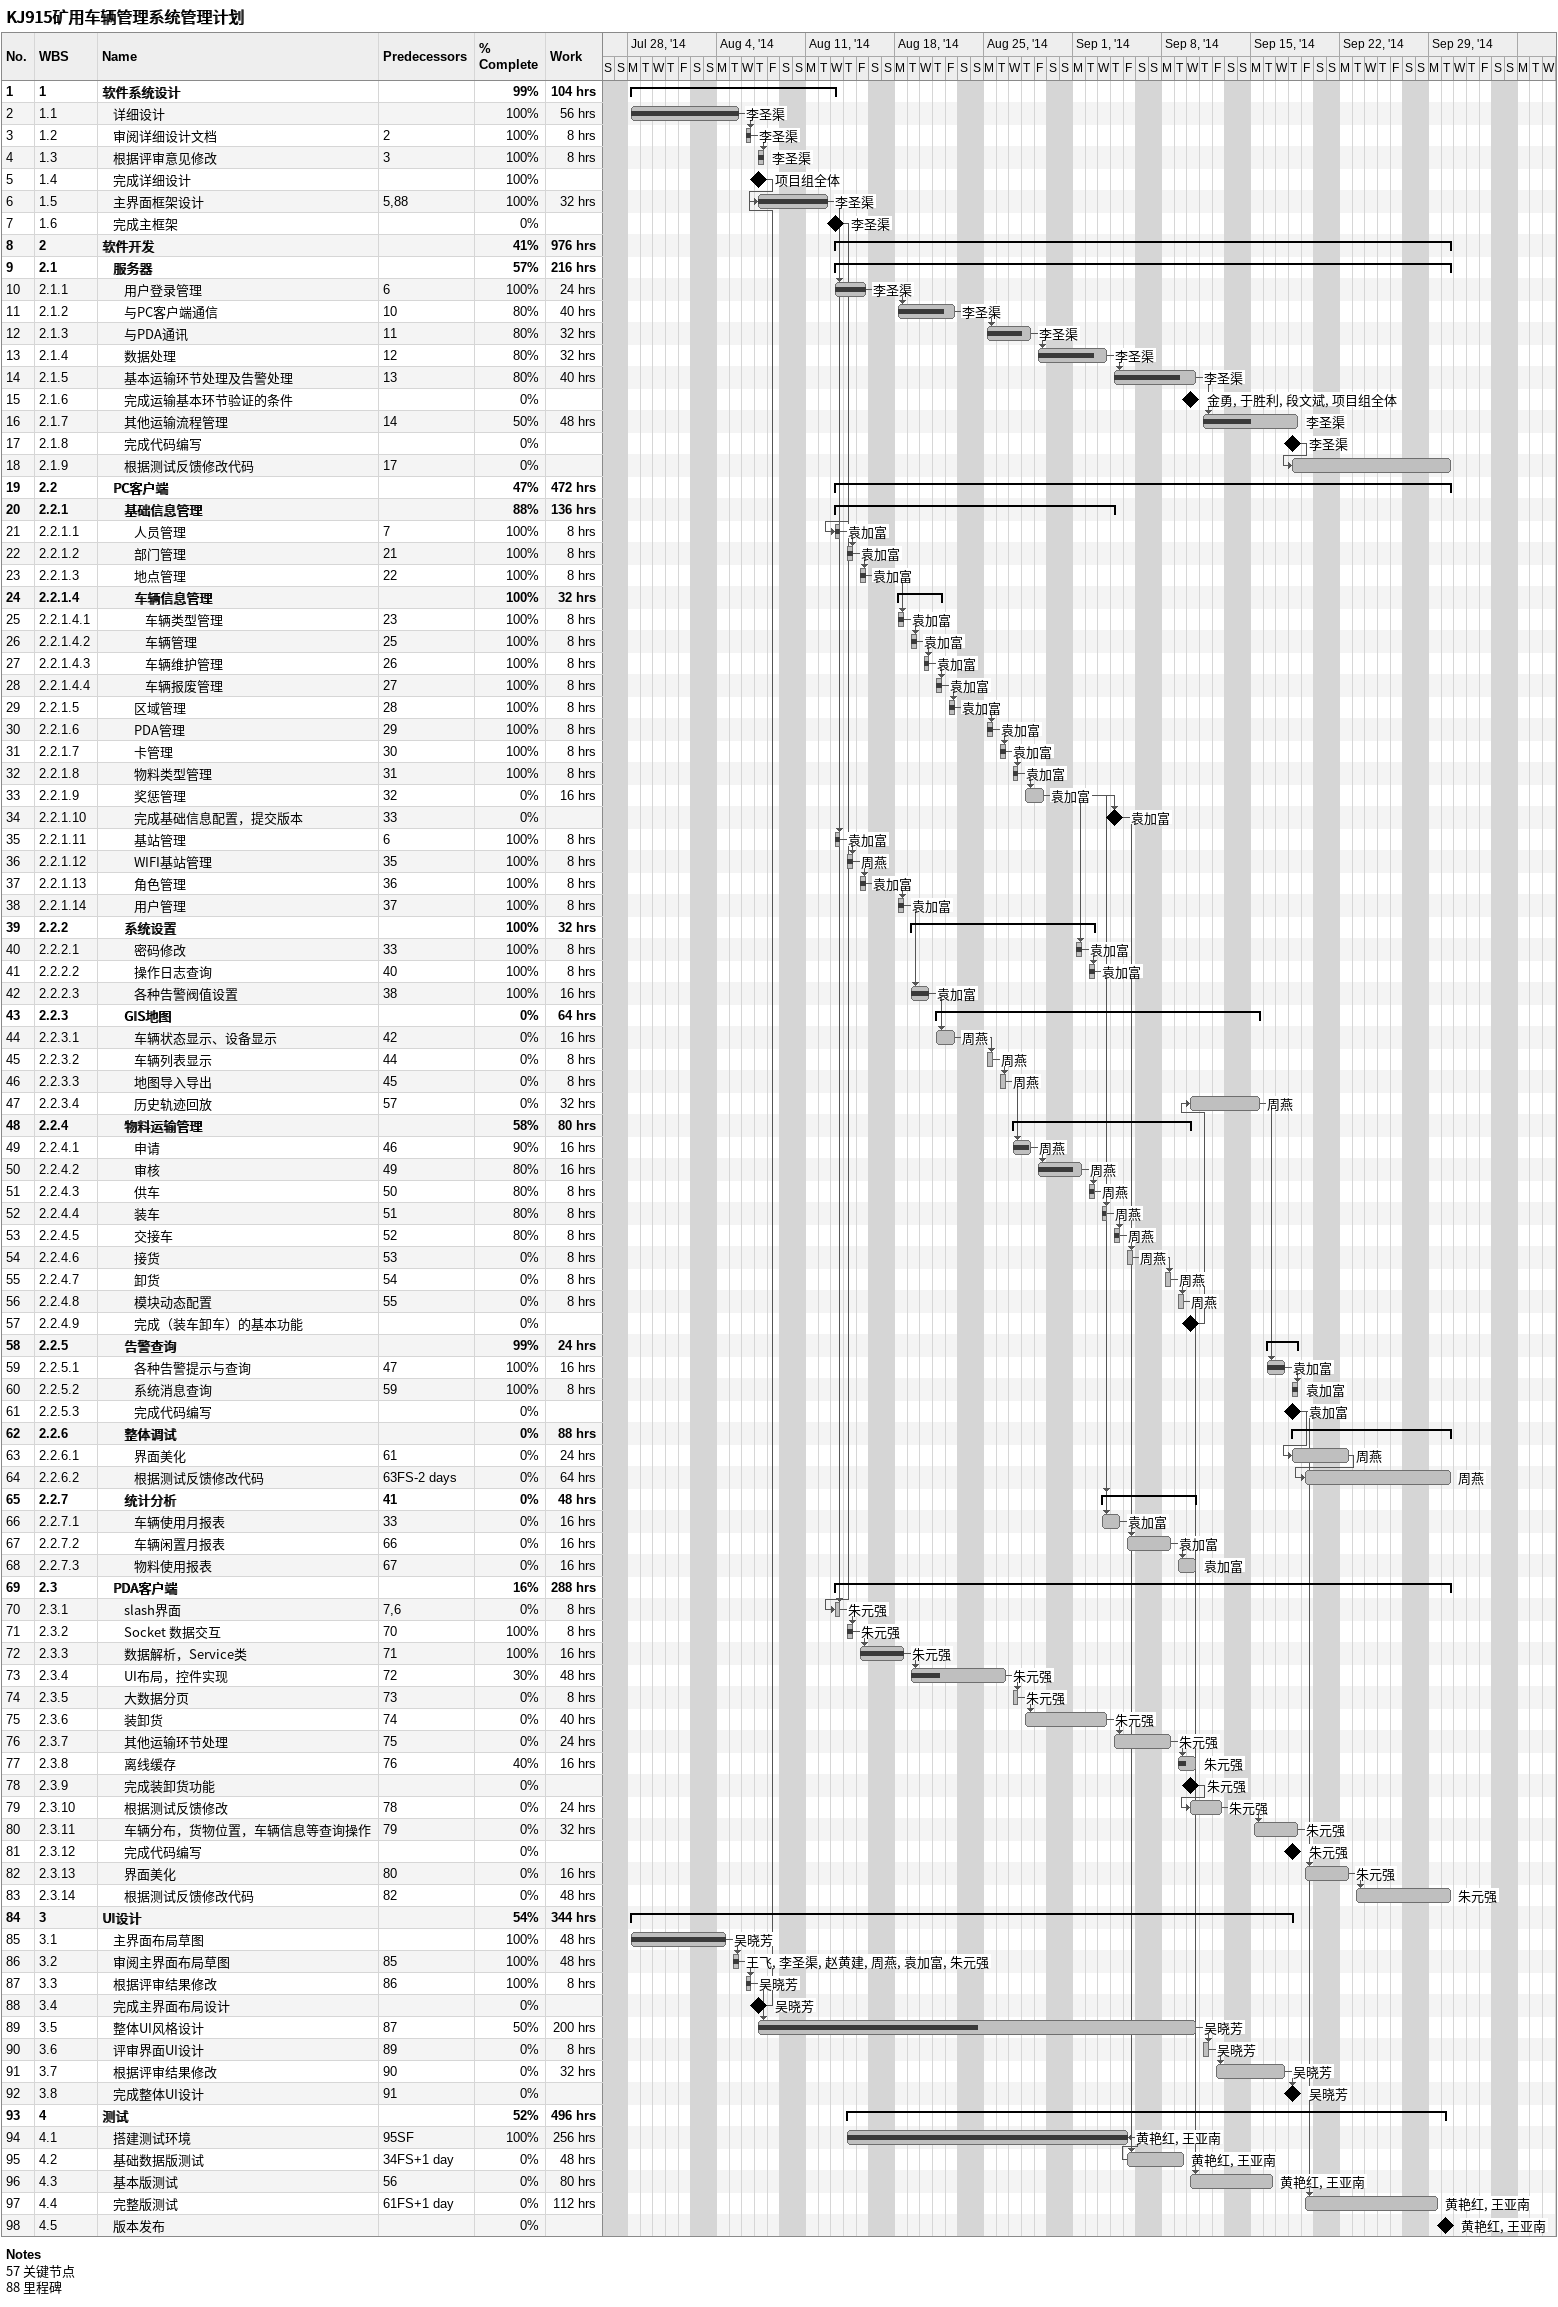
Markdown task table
KJ915矿用车辆管理系统管理计划

| ID | WBS | Task | Start | Finish | Predecessors | Resources | % complete | Work (h) |
|---|---|---|---|---|---|---|---|---|
| 1 | 1 | **软件系统设计** | 2014-07-28 | 2014-08-13 |  |  | 99 | 104 |
| 2 | 1.1 | 详细设计 | 2014-07-28 | 2014-08-05 |  | 李圣渠 | 100 | 56 |
| 3 | 1.2 | 审阅详细设计文档 | 2014-08-06 | 2014-08-06 | 2 | 李圣渠 | 100 | 8 |
| 4 | 1.3 | 根据评审意见修改 | 2014-08-07 | 2014-08-07 | 3 | 李圣渠 | 100 | 8 |
| 5 | 1.4 | 完成详细设计 (milestone) | 2014-08-07 | 2014-08-07 |  | 项目组全体 | 100 |  |
| 6 | 1.5 | 主界面框架设计 | 2014-08-07 | 2014-08-12 | 5, 88 | 李圣渠 | 100 | 32 |
| 7 | 1.6 | 完成主框架 (milestone) | 2014-08-13 | 2014-08-13 |  | 李圣渠 | 0 |  |
| 8 | 2 | **软件开发** | 2014-08-13 | 2014-09-30 |  |  | 41 | 976 |
| 9 | 2.1 | **服务器** | 2014-08-13 | 2014-09-30 |  |  | 57 | 216 |
| 10 | 2.1.1 | 用户登录管理 | 2014-08-13 | 2014-08-15 | 6 | 李圣渠 | 100 | 24 |
| 11 | 2.1.2 | 与PC客户端通信 | 2014-08-18 | 2014-08-22 | 10 | 李圣渠 | 80 | 40 |
| 12 | 2.1.3 | 与PDA通讯 | 2014-08-25 | 2014-08-28 | 11 | 李圣渠 | 80 | 32 |
| 13 | 2.1.4 | 数据处理 | 2014-08-29 | 2014-09-03 | 12 | 李圣渠 | 80 | 32 |
| 14 | 2.1.5 | 基本运输环节处理及告警处理 | 2014-09-04 | 2014-09-10 | 13 | 李圣渠 | 80 | 40 |
| 15 | 2.1.6 | 完成运输基本环节验证的条件 (milestone) | 2014-09-10 | 2014-09-10 |  | 金勇, 于胜利, 段文斌, 项目组全体 | 0 |  |
| 16 | 2.1.7 | 其他运输流程管理 | 2014-09-11 | 2014-09-18 | 14 | 李圣渠 | 50 | 48 |
| 17 | 2.1.8 | 完成代码编写 (milestone) | 2014-09-18 | 2014-09-18 |  | 李圣渠 | 0 |  |
| 18 | 2.1.9 | 根据测试反馈修改代码 | 2014-09-18 | 2014-09-30 | 17 |  | 0 |  |
| 19 | 2.2 | **PC客户端** | 2014-08-13 | 2014-09-30 |  |  | 47 | 472 |
| 20 | 2.2.1 | **基础信息管理** | 2014-08-13 | 2014-09-04 |  |  | 88 | 136 |
| 21 | 2.2.1.1 | 人员管理 | 2014-08-13 | 2014-08-13 | 7 | 袁加富 | 100 | 8 |
| 22 | 2.2.1.2 | 部门管理 | 2014-08-14 | 2014-08-14 | 21 | 袁加富 | 100 | 8 |
| 23 | 2.2.1.3 | 地点管理 | 2014-08-15 | 2014-08-15 | 22 | 袁加富 | 100 | 8 |
| 24 | 2.2.1.4 | **车辆信息管理** | 2014-08-18 | 2014-08-21 |  |  | 100 | 32 |
| 25 | 2.2.1.4.1 | 车辆类型管理 | 2014-08-18 | 2014-08-18 | 23 | 袁加富 | 100 | 8 |
| 26 | 2.2.1.4.2 | 车辆管理 | 2014-08-19 | 2014-08-19 | 25 | 袁加富 | 100 | 8 |
| 27 | 2.2.1.4.3 | 车辆维护管理 | 2014-08-20 | 2014-08-20 | 26 | 袁加富 | 100 | 8 |
| 28 | 2.2.1.4.4 | 车辆报废管理 | 2014-08-21 | 2014-08-21 | 27 | 袁加富 | 100 | 8 |
| 29 | 2.2.1.5 | 区域管理 | 2014-08-22 | 2014-08-22 | 28 | 袁加富 | 100 | 8 |
| 30 | 2.2.1.6 | PDA管理 | 2014-08-25 | 2014-08-25 | 29 | 袁加富 | 100 | 8 |
| 31 | 2.2.1.7 | 卡管理 | 2014-08-26 | 2014-08-26 | 30 | 袁加富 | 100 | 8 |
| 32 | 2.2.1.8 | 物料类型管理 | 2014-08-27 | 2014-08-27 | 31 | 袁加富 | 100 | 8 |
| 33 | 2.2.1.9 | 奖惩管理 | 2014-08-28 | 2014-08-29 | 32 | 袁加富 | 0 | 16 |
| 34 | 2.2.1.10 | 完成基础信息配置，提交版本 (milestone) | 2014-09-04 | 2014-09-04 | 33 | 袁加富 | 0 |  |
| 35 | 2.2.1.11 | 基站管理 | 2014-08-13 | 2014-08-13 | 6 | 袁加富 | 100 | 8 |
| 36 | 2.2.1.12 | WIFI基站管理 | 2014-08-14 | 2014-08-14 | 35 | 周燕 | 100 | 8 |
| 37 | 2.2.1.13 | 角色管理 | 2014-08-15 | 2014-08-15 | 36 | 袁加富 | 100 | 8 |
| 38 | 2.2.1.14 | 用户管理 | 2014-08-18 | 2014-08-18 | 37 | 袁加富 | 100 | 8 |
| 39 | 2.2.2 | **系统设置** | 2014-08-19 | 2014-09-02 |  |  | 100 | 32 |
| 40 | 2.2.2.1 | 密码修改 | 2014-09-01 | 2014-09-01 | 33 | 袁加富 | 100 | 8 |
| 41 | 2.2.2.2 | 操作日志查询 | 2014-09-02 | 2014-09-02 | 40 | 袁加富 | 100 | 8 |
| 42 | 2.2.2.3 | 各种告警阀值设置 | 2014-08-19 | 2014-08-20 | 38 | 袁加富 | 100 | 16 |
| 43 | 2.2.3 | **GIS地图** | 2014-08-21 | 2014-09-15 |  |  | 0 | 64 |
| 44 | 2.2.3.1 | 车辆状态显示、设备显示 | 2014-08-21 | 2014-08-22 | 42 | 周燕 | 0 | 16 |
| 45 | 2.2.3.2 | 车辆列表显示 | 2014-08-25 | 2014-08-25 | 44 | 周燕 | 0 | 8 |
| 46 | 2.2.3.3 | 地图导入导出 | 2014-08-26 | 2014-08-26 | 45 | 周燕 | 0 | 8 |
| 47 | 2.2.3.4 | 历史轨迹回放 | 2014-09-10 | 2014-09-15 | 57 | 周燕 | 0 | 32 |
| 48 | 2.2.4 | **物料运输管理** | 2014-08-27 | 2014-09-10 |  |  | 58 | 80 |
| 49 | 2.2.4.1 | 申请 | 2014-08-27 | 2014-08-28 | 46 | 周燕 | 90 | 16 |
| 50 | 2.2.4.2 | 审核 | 2014-08-29 | 2014-09-01 | 49 | 周燕 | 80 | 16 |
| 51 | 2.2.4.3 | 供车 | 2014-09-02 | 2014-09-02 | 50 | 周燕 | 80 | 8 |
| 52 | 2.2.4.4 | 装车 | 2014-09-03 | 2014-09-03 | 51 | 周燕 | 80 | 8 |
| 53 | 2.2.4.5 | 交接车 | 2014-09-04 | 2014-09-04 | 52 | 周燕 | 80 | 8 |
| 54 | 2.2.4.6 | 接货 | 2014-09-05 | 2014-09-05 | 53 | 周燕 | 0 | 8 |
| 55 | 2.2.4.7 | 卸货 | 2014-09-08 | 2014-09-08 | 54 | 周燕 | 0 | 8 |
| 56 | 2.2.4.8 | 模块动态配置 | 2014-09-09 | 2014-09-09 | 55 | 周燕 | 0 | 8 |
| 57 | 2.2.4.9 | 完成（装车卸车）的基本功能 (milestone) | 2014-09-10 | 2014-09-10 |  |  | 0 |  |
| 58 | 2.2.5 | **告警查询** | 2014-09-16 | 2014-09-18 |  |  | 99 | 24 |
| 59 | 2.2.5.1 | 各种告警提示与查询 | 2014-09-16 | 2014-09-17 | 47 | 袁加富 | 100 | 16 |
| 60 | 2.2.5.2 | 系统消息查询 | 2014-09-18 | 2014-09-18 | 59 | 袁加富 | 100 | 8 |
| 61 | 2.2.5.3 | 完成代码编写 (milestone) | 2014-09-18 | 2014-09-18 |  | 袁加富 | 0 |  |
| 62 | 2.2.6 | **整体调试** | 2014-09-18 | 2014-09-30 |  |  | 0 | 88 |
| 63 | 2.2.6.1 | 界面美化 | 2014-09-18 | 2014-09-22 | 61 | 周燕 | 0 | 24 |
| 64 | 2.2.6.2 | 根据测试反馈修改代码 | 2014-09-19 | 2014-09-30 | 63FS-2d | 周燕 | 0 | 64 |
| 65 | 2.2.7 | **统计分析** | 2014-09-03 | 2014-09-10 | 41 |  | 0 | 48 |
| 66 | 2.2.7.1 | 车辆使用月报表 | 2014-09-03 | 2014-09-04 | 33 | 袁加富 | 0 | 16 |
| 67 | 2.2.7.2 | 车辆闲置月报表 | 2014-09-05 | 2014-09-08 | 66 | 袁加富 | 0 | 16 |
| 68 | 2.2.7.3 | 物料使用报表 | 2014-09-09 | 2014-09-10 | 67 | 袁加富 | 0 | 16 |
| 69 | 2.3 | **PDA客户端** | 2014-08-13 | 2014-09-30 |  |  | 16 | 288 |
| 70 | 2.3.1 | slash界面 | 2014-08-13 | 2014-08-13 | 7, 6 | 朱元强 | 0 | 8 |
| 71 | 2.3.2 | Socket 数据交互 | 2014-08-14 | 2014-08-14 | 70 | 朱元强 | 100 | 8 |
| 72 | 2.3.3 | 数据解析，Service类 | 2014-08-15 | 2014-08-18 | 71 | 朱元强 | 100 | 16 |
| 73 | 2.3.4 | UI布局，控件实现 | 2014-08-19 | 2014-08-26 | 72 | 朱元强 | 30 | 48 |
| 74 | 2.3.5 | 大数据分页 | 2014-08-27 | 2014-08-27 | 73 | 朱元强 | 0 | 8 |
| 75 | 2.3.6 | 装卸货 | 2014-08-28 | 2014-09-03 | 74 | 朱元强 | 0 | 40 |
| 76 | 2.3.7 | 其他运输环节处理 | 2014-09-04 | 2014-09-08 | 75 | 朱元强 | 0 | 24 |
| 77 | 2.3.8 | 离线缓存 | 2014-09-09 | 2014-09-10 | 76 | 朱元强 | 40 | 16 |
| 78 | 2.3.9 | 完成装卸货功能 (milestone) | 2014-09-10 | 2014-09-10 |  | 朱元强 | 0 |  |
| 79 | 2.3.10 | 根据测试反馈修改 | 2014-09-10 | 2014-09-12 | 78 | 朱元强 | 0 | 24 |
| 80 | 2.3.11 | 车辆分布，货物位置，车辆信息等查询操作 | 2014-09-15 | 2014-09-18 | 79 | 朱元强 | 0 | 32 |
| 81 | 2.3.12 | 完成代码编写 (milestone) | 2014-09-18 | 2014-09-18 |  | 朱元强 | 0 |  |
| 82 | 2.3.13 | 界面美化 | 2014-09-19 | 2014-09-22 | 80 | 朱元强 | 0 | 16 |
| 83 | 2.3.14 | 根据测试反馈修改代码 | 2014-09-23 | 2014-09-30 | 82 | 朱元强 | 0 | 48 |
| 84 | 3 | **UI设计** | 2014-07-28 | 2014-09-18 |  |  | 54 | 344 |
| 85 | 3.1 | 主界面布局草图 | 2014-07-28 | 2014-08-04 |  | 吴晓芳 | 100 | 48 |
| 86 | 3.2 | 审阅主界面布局草图 | 2014-08-05 | 2014-08-05 | 85 | 王飞, 李圣渠, 赵黄建, 周燕, 袁加富, 朱元强 | 100 | 48 |
| 87 | 3.3 | 根据评审结果修改 | 2014-08-06 | 2014-08-06 | 86 | 吴晓芳 | 100 | 8 |
| 88 | 3.4 | 完成主界面布局设计 (milestone) | 2014-08-07 | 2014-08-07 |  | 吴晓芳 | 0 |  |
| 89 | 3.5 | 整体UI风格设计 | 2014-08-07 | 2014-09-10 | 87 | 吴晓芳 | 50 | 200 |
| 90 | 3.6 | 评审界面UI设计 | 2014-09-11 | 2014-09-11 | 89 | 吴晓芳 | 0 | 8 |
| 91 | 3.7 | 根据评审结果修改 | 2014-09-12 | 2014-09-17 | 90 | 吴晓芳 | 0 | 32 |
| 92 | 3.8 | 完成整体UI设计 (milestone) | 2014-09-18 | 2014-09-18 | 91 | 吴晓芳 | 0 |  |
| 93 | 4 | **测试** | 2014-08-14 | 2014-09-30 |  |  | 52 | 496 |
| 94 | 4.1 | 搭建测试环境 | 2014-08-14 | 2014-09-05 | 95SF | 黄艳红, 王亚南 | 100 | 256 |
| 95 | 4.2 | 基础数据版测试 | 2014-09-05 | 2014-09-09 | 34FS+1d | 黄艳红, 王亚南 | 0 | 48 |
| 96 | 4.3 | 基本版测试 | 2014-09-10 | 2014-09-16 | 56 | 黄艳红, 王亚南 | 0 | 80 |
| 97 | 4.4 | 完整版测试 | 2014-09-19 | 2014-09-29 | 61FS+1d | 黄艳红, 王亚南 | 0 | 112 |
| 98 | 4.5 | 版本发布 (milestone) | 2014-09-30 | 2014-09-30 |  | 黄艳红, 王亚南 | 0 |  |

Notes
- 57: 关键节点
- 88: 里程碑
